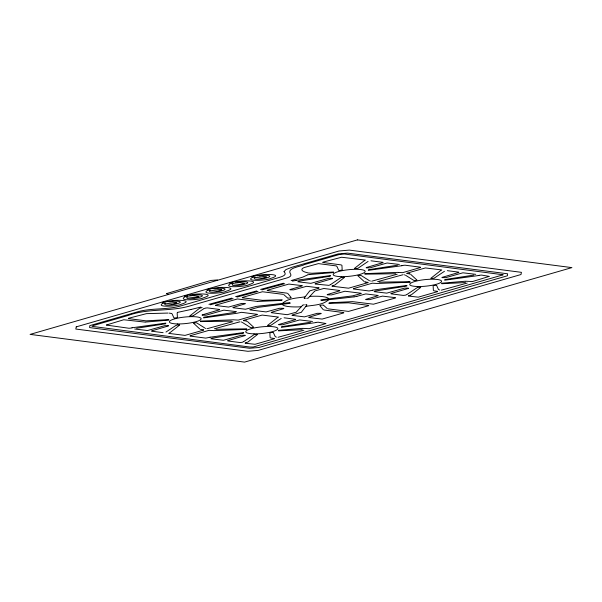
<?xml version="1.0" encoding="UTF-8"?>
<svg xmlns="http://www.w3.org/2000/svg" width="602" height="602" viewBox="0 0 602 602"><rect width="100%" height="100%" fill="white"/><g stroke="black" fill="none" stroke-linecap="round" stroke-linejoin="round"><path stroke-width="0.9" d="M166.649 293.565L210.911 280.442L217.427 279.938M325.81 323.583L309.217 328.684L302.347 328.353M489.08 276.431L472.487 281.548L465.549 281.224M503.016 274.851L253.216 347.015L249.574 347L91.986 326.344L93.634 325.441L128.091 315.486C148.024 308.081 169.749 311.896 189.886 305.959L282.338 279.268C284.633 278.312 293.377 277.319 290.337 273.564C286.62 267.785 301.354 266.551 304.364 264.602L339.039 254.593L344.359 253.999L503.009 274.753M106.471 324.975L123.749 319.76L144.939 322.1M282.488 303.355C288.418 297.907 297.636 298.156 305.191 296.801M328.549 299.819C322.619 305.259 313.401 305.011 305.846 306.373M304.115 298.208L309.526 291.135M301.512 312.032L306.922 304.966M308.375 297.952L314.62 291.195M296.417 311.971L302.663 305.214M283.783 308.608L271.284 312.355M327.247 294.566L339.799 290.796M267.581 325.426L277.206 317.826A3.341 0.685 -5.8 0 1 277.793 317.615L277.823 317.615M257.498 334.479L247.889 342.071A3.311 0.685 -5.8 0 1 247.272 342.297L245.172 342.914M354.465 268.417L364.09 260.817A3.341 0.685 -5.8 0 1 364.677 260.613L364.707 260.606M344.389 277.477L334.795 285.062A3.311 0.685 -5.8 0 1 334.155 285.288L332.056 285.905M430.844 278.29L440.476 270.689A3.341 0.685 -5.8 0 1 441.055 270.486L441.085 270.479M420.768 287.35L411.158 294.942A3.311 0.685 -5.8 0 1 410.534 295.161M189.773 315.96L199.45 308.344A3.258 0.67 -5.8 0 1 200.03 308.126L202.159 307.517M179.652 325.027L170.012 332.628A3.251 0.67 -5.8 0 1 169.403 332.861M245.172 303.807L233.034 307.426M289.998 289.554L302.151 285.935M245.127 335.547L227.767 340.657M332.567 278.583L315.155 283.723M321.024 313.627L308.901 317.231M365.858 299.36L378.011 295.74M408.389 288.411L391.014 293.528M202.129 314.914L219.579 309.767M307.547 274.941L302.558 277.198L291.127 280.592M278.771 324.516L295.514 319.579M366.219 267.581L382.955 262.645M442.041 277.379L458.777 272.443M168.432 325.953L151.666 330.889M330.776 284.468L340.597 277.808M358.258 268.086L368.078 261.418M243.885 341.477L253.863 334.817M271.216 325.088L281.194 318.428M407.155 294.34L417.133 287.681M434.478 277.958L444.457 271.291M165.994 332.041L176.01 325.366M193.415 315.621L203.431 308.946M203.785 308.706L204.936 308.232M330.408 284.723L329.317 285.175M243.509 341.733L242.433 342.177M406.771 294.604L405.695 295.048M309.902 290.841L318.97 288.11M301.128 312.333L292.098 315.049M165.294 303.145C161.697 306.516 174.836 304.597 176.679 303.882C186.974 300.962 172.766 300.639 169.809 301.82M187.335 296.778C183.798 300.21 197.117 298.193 198.969 297.448C208.902 294.551 194.642 294.31 191.85 295.454M315.034 290.909L323.793 288.478L339.769 290.503M295.988 312.272L287.207 314.695L271.284 312.671M210.151 290.172C206.223 293.61 219.798 291.677 221.559 290.924C231.574 288.057 217.623 287.726 214.763 288.862M232.839 283.625C228.85 287.019 242.403 285.152 244.126 284.407C254.337 281.533 240.439 281.164 237.451 282.315M254.879 277.259C251.004 280.788 264.842 278.703 266.656 277.913C276.092 275.061 262.126 274.881 259.492 275.949M163.488 302.911C153.427 308.126 179.531 305.966 181.225 304.221C196.771 299.435 170.893 299.676 168.018 301.594M185.529 296.545C175.543 301.752 201.459 299.623 203.265 297.855C218.767 293.061 192.896 293.325 190.066 295.228M208.36 289.946C197.9 295.206 224.441 293.069 226.171 291.24C241.282 286.492 215.719 286.8 212.957 288.629M231.048 283.392C220.648 288.682 247.174 286.499 248.852 284.693C263.977 279.96 238.4 280.239 235.638 282.082M253.088 277.033C242.606 282.135 268.627 280.276 270.524 278.44C286.356 273.639 260.674 273.82 257.686 275.716M162.314 302.46L166.611 301.436L176.74 302.723M184.355 296.094L188.659 295.07L198.78 296.357M128.392 318.315L146.467 313.642L167.913 313.07M207.223 289.494L211.52 288.471L221.649 289.758M176.717 303.039L172.443 304.048L162.352 302.761M229.904 282.948L234.201 281.924L244.329 283.211M198.81 296.658L194.529 297.681L184.4 296.395M251.952 276.581L256.249 275.558L266.377 276.845M221.671 290.059L217.397 291.082L207.261 289.795M244.344 283.512L240.055 284.528L229.934 283.241M266.385 277.153L262.103 278.169L252.005 276.882M208.954 304.319L231.815 298.118M322.853 262.179L341.567 257.242L365.414 260.079M235.645 296.613L256.761 290.916M215.584 305.176L237.436 298.961L257.573 301.452M233.079 298.592L210.256 304.793M260.591 289.411L283.444 283.211M242.275 297.471L262.442 291.752L283.038 294.325M257.995 291.406L236.947 297.087M267.22 290.269L288.84 284.076L302.121 285.634M284.716 283.685L261.908 289.886M249.958 309.616L258.499 307.283L290.194 303.303M203.619 330.107L185.032 335.389L168.665 333.388M190.104 335.796L208.969 330.347L213.108 330.566A3.311 0.685 -5.8 0 0 213.845 330.618L246.873 329.354M214.38 328.782L239.889 321.822M232.884 321.664L207.351 328.639M257.22 314.635L238.294 320.098L234.201 319.88A3.243 0.67 -5.8 0 0 233.471 319.805L200.391 321.092M243.584 320.354L262.148 315.079L278.53 317.088M368.018 282.647L348.528 288.2L332.086 286.206M353.374 288.659L372.239 283.211L376.378 283.429A3.311 0.685 -5.8 0 0 377.115 283.482L410.143 282.218M377.642 281.653L403.159 274.685M397.207 274.226L371.727 281.187M420.512 267.499L402.633 272.661L398.494 272.443M406.847 273.218L425.411 267.943L441.793 269.952M361.065 293.55L352.539 295.891L320.858 299.864M274.279 338.775L255.045 344.291L245.225 343.215M343.757 312.889L322.115 319.083L308.946 317.54M303.89 330.227L277.996 337.308M368.687 305.696L348.535 311.407L328.03 308.849M395.348 297.998L373.458 304.206L352.456 301.64L329.143 302.783M408.434 295.778L410.534 295.161M437.556 291.639L418.315 297.155L408.465 296.071M467.205 283.075L441.289 290.179M177.101 317.721L174.392 318.052M341.876 270.155L339.197 270.479M270.155 332.725L272.894 332.402M433.417 285.589L436.164 285.265M333.636 272.54L310.188 274.489M278.395 330.347L301.85 328.383M441.665 283.211L465.12 281.247M168.831 320.113L145.368 322.07M281.894 300.383L257.633 301.459M307.946 274.738L309.308 274.542M290.834 297.802L289.946 297.975M307.938 298.178L306.727 298.351M303.054 305.003L304.334 304.815M320.189 305.372L321.114 305.191M193.852 322.981L196.222 322.762M177.372 312.43L190.902 309.511M358.22 275.535L360.575 275.317M253.374 327.473L251.057 327.684M416.652 280.336L414.296 280.547M131.417 327.955L131.439 327.947A3.349 0.692 -5.8 0 1 132.207 327.759M364.729 273.654L397.764 272.382A3.311 0.685 -5.8 0 1 398.501 272.443M192.918 315.854L190.142 316.155M176.469 325.148L179.283 324.839M165.693 323.763L136.609 328.24M330.325 276.19L298.584 281.202M203.724 317.231L235.668 312.205M368.484 269.719L397.463 265.219M243.539 333.215L211.678 338.211M406.801 286.078L374.948 291.082M281.525 326.698L310.572 322.228M444.795 279.561L473.842 275.091M191.03 309.481L200.872 307.05M296.184 280.389L292.391 281.081M403.062 265.392L405.011 265.196L420.482 267.198M372.57 290.262L369.026 290.977L353.427 288.96M356.873 296.342L365.775 293.919L377.988 295.439M479.448 275.264L481.434 275.069L489.072 276.348M316.178 322.401L318.165 322.205L325.802 323.485M131.003 328.075L128.978 328.263L106.486 325.088M205.44 308.089L207.366 307.885L219.549 309.466M357.776 268.311L354.849 268.612M341.063 277.582L344.02 277.281M328.745 285.34L315.192 284.024M356.851 296.35L354.066 296.876M433.997 278.184L431.228 278.485M270.742 325.313L267.988 325.622M417.6 287.455L420.407 287.154M254.337 334.592L255.308 334.419M405.131 295.213L403.227 295.401L391.059 293.829M241.884 342.342L239.98 342.538L227.819 340.965M401.843 265.708L368.273 270.351M132.199 327.759L165.859 323.101M478.221 275.581L444.667 280.223M210.098 337.195L243.712 332.552M289.208 298.065L288.057 298.133M321.799 305.101L323.011 305.041M353.999 296.884L321.069 300.594M255.406 334.411L257.137 334.291M305.304 298.442L304.424 298.449M305.733 304.725L306.629 304.725M309.744 274.52L309.375 274.542M409.24 281.706L410.007 281.706M409.495 281.691L379.155 282.15M441.733 283.738L465.474 282.556M200.549 321.603L231.409 321.159M364.88 274.166L395.74 273.722M246.737 328.842L215.907 329.286M278.463 330.867L302.212 329.685M333.591 272.006L312.032 273.263L308.089 272.962M289.983 302.573L256.234 306.395L245.488 309.232L233.094 307.735M203.596 317.894L237.226 313.228A3.326 0.685 -5.8 0 0 238.008 313.04L241.568 312.318L257.197 314.334M168.793 319.579L146.173 320.851L128.437 318.616M328.858 303.408L348.528 302.814L368.68 305.387M282.195 299.766L262.464 300.353L242.313 297.772M330.596 275.543L296.982 280.193A3.243 0.67 -5.8 0 0 296.146 280.382M406.975 285.416L373.368 290.066A3.243 0.67 -5.8 0 0 372.525 290.254M281.382 327.353L314.981 322.71A3.236 0.67 -5.8 0 0 315.802 322.522M370.967 260.794L382.932 262.344M399.367 264.459L387.101 263.006L370.042 267.822L366.287 267.867M447.354 270.667L458.754 272.142M475.746 274.331L462.923 272.804L445.826 277.627L442.109 277.665M409.48 273.865L406.922 273.526M365.391 282.007L367.995 282.353M284.084 317.796L295.484 319.278M312.483 321.468L299.698 319.933L282.594 324.756L278.809 324.787M246.21 320.994L243.622 320.655M169.049 313.1L171.54 313.476M134.697 329.001L147.505 330.536L164.655 325.69L168.425 325.674M163.097 332.673L151.727 331.198M439.731 289.976L439.031 289.84M276.468 337.112L275.739 336.969M168.161 294.13L166.671 293.678M404.416 274.843L404.973 274.963M370.403 281.014L369.899 280.908M241.146 321.98L241.703 322.1M206.065 328.474L205.538 328.361M437.534 291.338L433.952 290.826M395.363 297.681L382.473 296.101L369.673 299.645L365.896 299.63M343.727 312.588L323.899 309.992M250.018 309.925L266.107 311.934L279.478 308.269L283.768 308.344M210.888 338.775L223.455 340.28L241.199 335.269L245.142 335.254M361.049 293.249L344.946 291.233L331.604 294.89L327.277 294.829M267.273 290.578L287.169 293.182M236.473 311.655L223.891 310.143L206.132 315.162L202.174 315.2M322.898 262.48L341.372 264.925M318.94 287.809L306.584 286.296L293.768 289.848L290.036 289.825M292.105 315.365L304.446 316.87L317.269 313.318L321.017 313.349M215.629 305.477L228.564 307.065L241.402 303.513L245.149 303.543M274.264 338.474L270.719 337.97M190.142 336.097L205.764 338.113L209.3 337.391A3.243 0.67 -5.8 0 1 210.083 337.195M374.12 291.639L386.725 293.144L404.469 288.132L408.412 288.117M297.742 281.766L310.858 283.339L328.602 278.327L332.545 278.312M203.611 329.806L200.985 329.46A3.303 0.685 -5.8 0 1 200.443 329.347M336.307 265.911L318.42 263.608L306.132 266.995C300.473 268.183 299.916 271.058 307.517 272.774M405.673 275.317L413.785 280.389M361.087 275.475L369.192 280.555M242.41 322.454L250.515 327.526M196.734 322.92L204.815 328M323.462 305.176L327.247 308.548M283.783 294.619L287.575 297.99M410.782 274.414L416.968 280.111M357.904 275.761L364.082 281.458M247.52 321.551L253.698 327.247M193.551 323.206L199.706 328.91M319.903 305.658L323.236 309.684M287.801 293.483L291.127 297.508M436.616 285.431L438.489 289.509M336.819 266.234L338.693 270.306M273.353 332.567L275.227 336.646M172.052 313.792L173.91 317.879M433.131 285.799L433.38 290.412M341.928 265.332L342.177 269.944M269.862 332.936L270.117 337.549M177.169 312.889L177.402 317.51M479.064 275.385A3.236 0.67 -5.8 0 1 478.266 275.581M409.533 273.842A3.251 0.67 -5.8 0 1 410.097 273.963M246.271 320.979A3.251 0.67 -5.8 0 1 246.835 321.099M301.218 306.772A23.32 4.808 -5.8 0 1 282.315 304.334M309.812 296.395A23.32 4.808 -5.8 0 1 328.722 298.833M402.685 265.512A3.236 0.67 -5.8 0 1 401.88 265.708M365.331 282.022A3.251 0.67 -5.8 0 1 364.767 281.909M284.031 271.645C288.29 275.52 280.05 277.078 277.251 278.049L182.105 305.515C167.228 310.331 151.215 307.547 136.3 312.19L89.796 325.622L89.63 327.586L249.657 348.272L259.01 347.489L507.448 275.769L507.614 273.797L347.58 253.118L338.234 253.893L291.722 267.326L285.935 269.583L284.031 271.645M76.243 326.863L75.814 329.046L247.934 351.297L258.243 350.379L520.993 274.527L521.43 272.337L349.31 250.093L339.001 251.004L76.243 326.863M357.422 239.889L30.1 334.388L244.578 362.111L571.9 267.612L357.422 239.889M177.53 323.936A15.945 3.288 -5.8 0 0 201.136 318.706A15.945 3.288 -5.8 0 0 177.138 318.247A15.945 3.288 -5.8 0 0 177.53 323.936M254.029 333.854A16.134 3.326 -5.8 0 0 277.853 328.549A16.134 3.326 -5.8 0 0 253.532 328.113A16.134 3.326 -5.8 0 0 254.029 333.854M417.871 286.522A16.013 3.303 -5.8 0 0 441.567 281.277A16.013 3.303 -5.8 0 0 417.479 280.818A16.013 3.303 -5.8 0 0 417.871 286.522M341.439 276.642A16.066 3.311 -5.8 0 0 365.173 271.359A16.066 3.311 -5.8 0 0 340.943 270.923A16.066 3.311 -5.8 0 0 341.439 276.642"/></g></svg>
